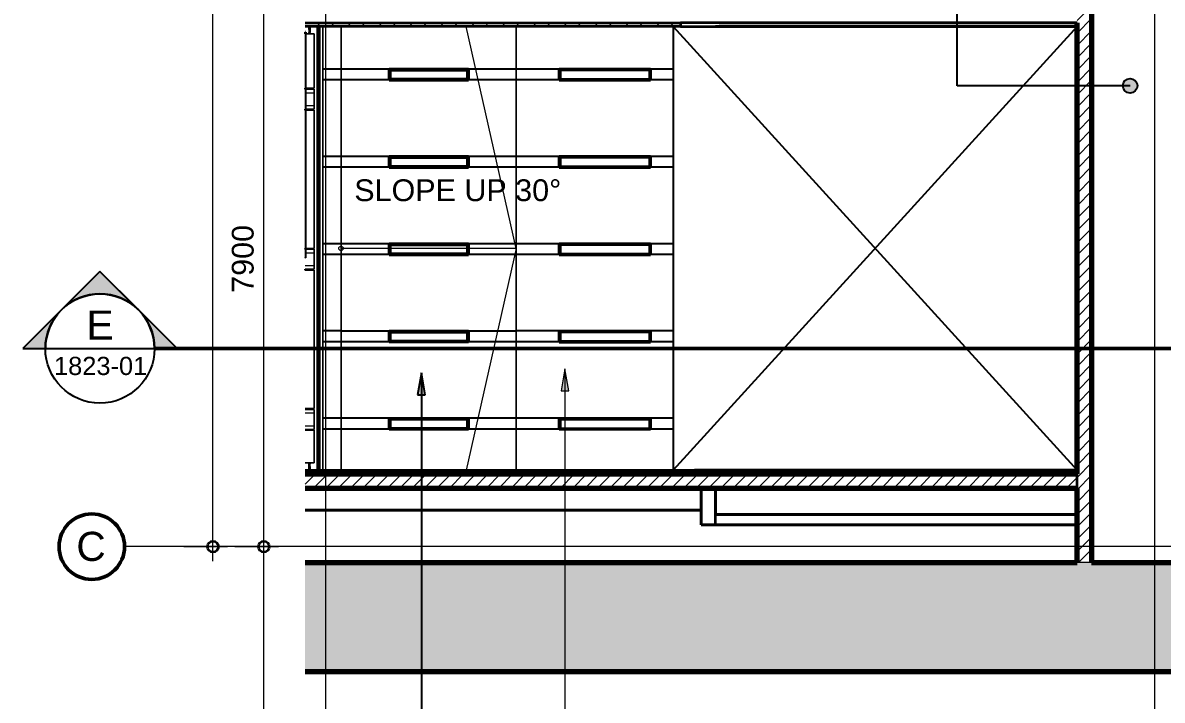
# Model space of a CAD drawing. Header units: millimetres. Extents: x -726048 to -647426, y -20687 to 18995.
# Drawn here: x -726048 to -710382, y -6431 to 2879 of the extents above; entities that cross this region are included whole.
import ezdxf

# ---------------------------------------------------------------- set-up
doc = ezdxf.new("R2010")
doc.units = ezdxf.units.MM
doc.linetypes.add('- SOM Dash 1_8_', pattern=[4.7625, 3.175, -1.5875])
doc.linetypes.add('DPA_Grid _ Level 100', pattern=[10, 5.5, -1.6, 1.3, -1.6])
for name, color, linetype, lineweight in [('_ _ A-DETL-OPENING', 1, 'Continuous', 25), ('A-ANNO-DIMS', 1, 'Continuous', 9), ('A-ANNO-DIMS-100', 1, 'Continuous', 9), ('A-ANNO-NOTE', 3, 'Continuous', 25), ('A-CLNG', 2, 'Continuous', 9), ('A-CLNG-PATT', 2, 'Continuous', 9), ('A-DETL-GENF', 2, 'Continuous', 35), ('A-DETL-THIN', 1, 'Continuous', 25), ('A-FLOR-E', 2, 'Continuous', 35), ('A-GLAZ-CURT', 2, 'Continuous', 9), ('A-ROOM-IDEN', 3, 'Continuous', 25), ('A-WALL', 5, 'Continuous', 35), ('A-WALL-FNSH', 2, 'Continuous', 35), ('A-WALL-PATT', 1, 'Continuous', 35), ('E-LITE-EQPM', 2, 'Continuous', 35), ('G-ANNO-SECL', 3, 'Continuous', 9), ('G-ANNO-TEXT', 3, 'Continuous', 9), ('I-WALL-E', 2, 'Continuous', 35), ('S-GRID', 251, 'Continuous', 9), ('S-GRID-IDEN', 3, 'Continuous', 50), ('WALL-E', 2, 'Continuous', 35)]:
    doc.layers.add(name, color=color, linetype=linetype, lineweight=lineweight)
doc.styles.add('Arial', font='arial.ttf', dxfattribs={"height": 400})
doc.styles.add('Arial_1', font='arial.ttf', dxfattribs={"height": 250})
doc.styles.add('Arial_2', font='arial.ttf', dxfattribs={"height": 300})
doc.dimstyles.new('DPA-DIM-3_0_C-C', dxfattribs={"dimscale": 304.8, "dimtxt": 306.07782, "dimasz": 0.492126, "dimexe": 0.656168, "dimexo": 0.0625, "dimgap": 0.164042, "dimtad": 1, "dimdec": 0, "dimzin": 0, "dimdsep": 46, "dimtxsty": 'Arial_2', "dimblk1": 'DOTBLANK', "dimblk2": 'DOTBLANK', "dimsah": 1, "dimcen": 0.09, "dimdle": 0.656168, "dimadec": 8, "dimazin": 0, "dimtfac": 1, "dimtdec": 4, "dimtix": 1, "dimtmove": 0, "dimatfit": 3, "dimfxl": 1.312336, "dimfxlon": 1, "dimtvp": 1, "dimtolj": 1, "dimtzin": 0, "dimarcsym": 2})
pattern_1 = [(45, (0, 0), (-212.13203, 212.13203), []), (135, (0, 0), (-212.13203, -212.13203), [])]
pattern_2 = [(45, (0, 0), (-84.852814, 84.852814), [])]

# ---------------------------------------------------------------- blocks, each defined once
blk = doc.blocks.new('DPA_CP_Metal Ceiling Panel - Vertical Panel with Gap-14195979-4253-01 ENLARGED CONCOURSE LEVEL - REFLECTED CEILING PLAN - SHEET 4')
at = {"layer": 'A-GLAZ-CURT'}
for p, q in [((-722166, 1679), (-722042, 1679)), ((-722042, 1679), (-722166, 1679)), ((-722166, 1679), (-722042, 1679)), ((-722042, -221), (-722042, 1679)), ((-722042, -221), (-722042, 1679)), ((-722042, 1679), (-722042, -221)), ((-722166, -221), (-722042, -221)), ((-722166, -221), (-722042, -221)), ((-722042, -221), (-722166, -221))]:
    blk.add_line(p, q, dxfattribs=at)
blk = doc.blocks.new('DPA_CP_Metal Ceiling Panel - Vertical Panel with Gap-14195993-4253-01 ENLARGED CONCOURSE LEVEL - REFLECTED CEILING PLAN - SHEET 4')
at = {"layer": 'A-GLAZ-CURT'}
for p, q in [((-722166, -2722), (-722042, -2722)), ((-722042, -2722), (-722166, -2722)), ((-722166, -2722), (-722042, -2722)), ((-722042, -3171), (-722042, -2722)), ((-722042, -3171), (-722042, -2722)), ((-722042, -2722), (-722042, -3171)), ((-722166, -3171), (-722042, -3171)), ((-722166, -3171), (-722042, -3171)), ((-722042, -3171), (-722166, -3171))]:
    blk.add_line(p, q, dxfattribs=at)
blk = doc.blocks.new('DPA_CP_Metal Ceiling Panel - Vertical Panel with Gap-14195960-4253-01 ENLARGED CONCOURSE LEVEL - REFLECTED CEILING PLAN - SHEET 4')
at = {"layer": 'A-GLAZ-CURT'}
for p, q in [((-722166, 2729), (-722042, 2729)), ((-722042, 2729), (-722166, 2729)), ((-722166, 2729), (-722042, 2729)), ((-722042, 1979), (-722042, 2729)), ((-722042, 1979), (-722042, 2729)), ((-722042, 2729), (-722042, 1979)), ((-722166, 1979), (-722042, 1979)), ((-722166, 1979), (-722042, 1979)), ((-722042, 1979), (-722166, 1979))]:
    blk.add_line(p, q, dxfattribs=at)
blk = doc.blocks.new('DPA_CP_Metal Ceiling Panel1 - Horizontal with Gap-15992252-4253-01 ENLARGED CONCOURSE LEVEL - REFLECTED CEILING PLAN - SHEET 4')
at = {"layer": 'A-GLAZ-CURT'}
for p, q in [((-722166, 1966), (-722042, 1966)), ((-722166, 1966), (-722042, 1966)), ((-722166, 1916), (-722042, 1916)), ((-722042, 1691), (-722042, 1966)), ((-722042, 1966), (-722042, 1691)), ((-722042, 1966), (-722042, 1691)), ((-722166, 1741), (-722042, 1741)), ((-722166, 1691), (-722042, 1691)), ((-722042, 1691), (-722166, 1691)), ((-722042, 1691), (-722166, 1691))]:
    blk.add_line(p, q, dxfattribs=at)
blk = doc.blocks.new('L1_1_FLUORESCENT W DISFUSSER - 1195L x 595W x 85H - 36W-17030651-4253-01 ENLARGED CONCOURSE LEVEL - REFLECTED CEILING PLAN - SHEET 4')
at = {"layer": 'E-LITE-EQPM'}
for p, q in [((-628.5, -75), (-628.5, 75)), ((-628.5, 75), (628.5, 75)), ((-628.5, 75), (-628.5, -75)), ((628.5, 75), (-628.5, 75)), ((-615.8, 62.3), (-615.8, -62.3)), ((615.8, 62.3), (-615.8, 62.3)), ((615.8, -62.3), (615.8, 62.3)), ((628.5, 75), (628.5, -75)), ((628.5, -75), (628.5, 75)), ((628.5, -75), (-628.5, -75)), ((-628.5, -75), (628.5, -75)), ((-615.8, -62.3), (615.8, -62.3))]:
    blk.add_line(p, q, dxfattribs=at)
blk = doc.blocks.new('L1_1_FLUORESCENT W DISFUSSER - 1195L x 595W x 85H - 36W-V3-4253-01 ENLARGED CONCOURSE LEVEL - REFLECTED CEILING PLAN - SHEET 4')
at = {"layer": 'E-LITE-EQPM'}
for p, q in [((-721009, 892), (-721009, 1042)), ((-721009, 1042), (-719921, 1042)), ((-719921, 1042), (-721009, 1042)), ((-721009, 1042), (-721009, 892)), ((-720998, 904), (-720998, 1029)), ((-720998, 1029), (-719932, 1029)), ((-719932, 1029), (-720998, 1029)), ((-720998, 1029), (-720998, 904)), ((-720998, 1029), (-720998, 904)), ((-719932, 1029), (-720998, 1029)), ((-719932, 1029), (-719932, 904)), ((-719932, 904), (-719932, 1029)), ((-719932, 904), (-719932, 1029)), ((-719921, 1042), (-719921, 892)), ((-719921, 892), (-719921, 1042)), ((-719921, 892), (-721009, 892)), ((-721009, 892), (-719921, 892)), ((-719932, 904), (-720998, 904)), ((-720998, 904), (-719932, 904)), ((-720998, 904), (-719932, 904))]:
    blk.add_line(p, q, dxfattribs=at)
blk = doc.blocks.new('Arrow-Stair_Ramp-Direction _EWP-Down_ - Arrow Stair Line-18593851-4253-01 ENLARGED CONCOURSE LEVEL - REFLECTED CEILING PLAN - SHEET 4')
at = {"layer": 'A-DETL-GENF', "lineweight": 9}
for q in [(1417, 3800), (-305, 750), (1418, -2300)]:
    blk.add_line((2105, 750), q, dxfattribs=at)
blk.add_circle((-305, 750), 30, dxfattribs=at)
blk = doc.blocks.new('Grid - 100 Scale-2291345-4253-01 ENLARGED CONCOURSE LEVEL - REFLECTED CEILING PLAN - SHEET 4')
at = {"layer": 'S-GRID-IDEN'}
blk.add_circle((0, 0), 4.5, dxfattribs=at)
blk = doc.blocks.new('Section - Section Head-531884-4253-01 ENLARGED CONCOURSE LEVEL - REFLECTED CEILING PLAN - SHEET 4')
at = {"layer": 'G-ANNO-SECL'}
h = blk.add_hatch(color=256, dxfattribs=at)
edge = h.paths.add_edge_path()
edge.add_line((-12.8, 5.3), (-7.5, 10.61))
edge.add_line((-7.5, 10.61), (-2.2, 5.3))
edge.add_arc((-7.5, 0), 7.5, 45, 135)
h = blk.add_hatch(color=256, dxfattribs=at)
edge = h.paths.add_edge_path()
edge.add_arc((-7.5, 0), 7.5, 0, 45)
edge.add_line((-2.2, 5.3), (3.11, 0))
edge.add_line((3.11, 0), (0, 0))
edge = h.paths.add_edge_path()
edge.add_line((-15, 0), (-18.11, 0))
edge.add_line((-18.11, 0), (-12.8, 5.3))
edge.add_arc((-7.5, 0), 7.5, 135, 180)
at = {"layer": 'G-ANNO-SECL', "lineweight": 25}
for p, q in [((-7.5, 10.61), (-18.11, 0)), ((-7.5, 10.61), (-12.8, 5.3)), ((3.11, 0), (-7.5, 10.61)), ((-2.2, 5.3), (-7.5, 10.61)), ((-12.8, 5.3), (-18.11, 0)), ((3.11, 0), (-2.2, 5.3)), ((-18.11, 0), (-15, 0)), ((-18.11, 0), (-15, 0)), ((0, 0), (3.11, 0)), ((0, 0), (3.11, 0))]:
    blk.add_line(p, q, dxfattribs=at)
blk.add_circle((-7.5, 0), 7.5, dxfattribs=at)
for start, end in [(45, 135), (135, 180), (0, 45)]:
    blk.add_arc((-7.5, 0), 7.5, start, end, dxfattribs=at)
blk = doc.blocks.new('DIMBLOCK7-4253-01 ENLARGED CONCOURSE LEVEL - REFLECTED CEILING PLAN - SHEET 4')
at = {"layer": 'A-ANNO-DIMS-100', "transparency": 16777216}
for p, q in [((-723434, -4521), (-723434, 12394)), ((-723834, 12194), (-723234, 12194)), ((-723434, 12194), (-723834, 12194)), ((-723834, -4321), (-723234, -4321)), ((-723434, -4321), (-723834, -4321))]:
    blk.add_line(p, q, dxfattribs=at)
at = {"layer": 'A-ANNO-DIMS-100', "lineweight": 35, "transparency": 16777216}
for centre in [(-723434, 12194), (-723434, -4321)]:
    blk.add_circle(centre, 75, dxfattribs=at)
at = {"layer": 'A-ANNO-DIMS-100', "color": 0, "transparency": 16777216, "insert": (-723874, 3360), "char_height": 300, "width": 1384.41, "attachment_point": 1, "rotation": 90, "line_spacing_factor": 0.941778, "style": 'Arial_2'}
blk.add_mtext('16515', dxfattribs=at)
blk = doc.blocks.new('_DotBlank')
at = {"color": 0, "linetype": 'ByBlock', "lineweight": -2}
blk.add_line((-0.5, 0), (-1, 0), dxfattribs=at)
blk.add_circle((0, 0), 0.5, dxfattribs=at)
blk = doc.blocks.new('DIMBLOCK9-4253-01 ENLARGED CONCOURSE LEVEL - REFLECTED CEILING PLAN - SHEET 4')
at = {"layer": 'A-ANNO-DIMS-100', "transparency": 16777216}
for p, q in [((-723134, -4321), (-722534, -4321)), ((-722734, -4321), (-723134, -4321)), ((-722734, -15796), (-722734, -4321)), ((-723134, -15796), (-722534, -15796)), ((-722734, -15796), (-723134, -15796))]:
    blk.add_line(p, q, dxfattribs=at)
at = {"layer": 'A-ANNO-DIMS-100', "lineweight": 35, "transparency": 16777216}
for centre in [(-722734, -4321), (-722734, -15796)]:
    blk.add_circle(centre, 75, dxfattribs=at)
at = {"layer": 'A-ANNO-DIMS-100', "color": 0, "transparency": 16777216, "insert": (-723174, -10635), "char_height": 300, "width": 1384.41, "attachment_point": 1, "rotation": 90, "line_spacing_factor": 0.941778, "style": 'Arial_2'}
blk.add_mtext('11475', dxfattribs=at)
blk = doc.blocks.new('DIMBLOCK10-4253-01 ENLARGED CONCOURSE LEVEL - REFLECTED CEILING PLAN - SHEET 4')
at = {"layer": 'A-ANNO-DIMS-100', "transparency": 16777216}
for p, q in [((-722734, -4321), (-722734, 3779)), ((-723134, 3579), (-722534, 3579)), ((-722734, 3579), (-723134, 3579)), ((-723134, -4321), (-722534, -4321)), ((-722734, -4321), (-723134, -4321))]:
    blk.add_line(p, q, dxfattribs=at)
at = {"layer": 'A-ANNO-DIMS-100', "lineweight": 35, "transparency": 16777216}
for centre in [(-722734, 3579), (-722734, -4321)]:
    blk.add_circle(centre, 75, dxfattribs=at)
at = {"layer": 'A-ANNO-DIMS-100', "color": 0, "transparency": 16777216, "insert": (-723174, -832), "char_height": 300, "width": 1107.53, "attachment_point": 1, "rotation": 90, "line_spacing_factor": 0.941778, "style": 'Arial_2'}
blk.add_mtext('7900', dxfattribs=at)

msp = doc.modelspace()

# ---------------------------------------------------------------- hatches: boundary and pattern name
at = {"layer": 'A-ANNO-NOTE'}
msp.add_hatch(color=256, dxfattribs=at).paths.add_polyline_path([(-720567, -1932.1), (-720619.9, -2232.1), (-720514.1, -2232.1)])
at = {"layer": 'A-CLNG-PATT', "lineweight": 25}
h = msp.add_hatch(dxfattribs=at)
h.set_pattern_fill('FP_10', color=256, style=0, pattern_type=2)
h.set_pattern_definition([(270, (-721672.6, -129833.5), (-3600, -2e-13), [1200, 0]), (270, (-718072.6, -129833.5), (-3600, -2e-13), [1200, 0]), (180, (-718072.6, -130958.5), (1e-13, 1200), [3600, 0]), (180, (-718072.6, -129908.5), (1e-13, 1200), [3600, 0])])
h.paths.add_polyline_path([(-721922.4, -3270.9), (-721672.6, -3270.9), (-721672.6, 2829), (-721922.4, 2829), (-721922.4, -1560.4)])
h = msp.add_hatch(dxfattribs=at)
h.set_pattern_fill('FP_7', color=256, style=0, pattern_type=2)
h.set_pattern_definition([(270, (-1277325.8, 740166.5), (-3117.691, -2e-13), [1200, 0]), (270, (-1274208, 740166.5), (-3117.691, -2e-13), [1200, 0]), (180, (-1274208.1, 739041.5), (1e-13, 1200), [3117.691, 0]), (180, (-1274208.1, 740091.5), (1e-13, 1200), [3117.691, 0])])
h.paths.add_polyline_path([(-721672.6, -3270.9), (-719263, -3270.9), (-719263, 2829), (-721672.6, 2829), (-721672.6, -1560.4)])
h = msp.add_hatch(dxfattribs=at)
h.set_pattern_fill('FP_5', color=256, style=0, pattern_type=2)
h.set_pattern_definition([(270, (-1569016.4, -851033.5), (-3600, -2e-13), [1200, 0]), (270, (-1565416.4, -851033.5), (-3600, -2e-13), [1200, 0]), (180, (-1565416.4, -852158.5), (1e-13, 1200), [3600, 0]), (180, (-1565416.4, -851108.5), (1e-13, 1200), [3600, 0])])
h.paths.add_polyline_path([(-717106, -3270.9), (-717106, 2829), (-719263, 2829), (-719263, -3270.9)])
at = {"layer": 'A-ROOM-IDEN'}
h = msp.add_hatch(color=256, dxfattribs=at)
edge = h.paths.add_edge_path()
edge.add_arc((-710823, 2013.4), 100, 0, 360)
at = {"layer": 'A-WALL-PATT', "lineweight": 9}
h = msp.add_hatch(dxfattribs=at)
h.set_pattern_fill('FP_2', color=256, style=0, pattern_type=2)
h.set_pattern_definition(pattern_2)
h.paths.add_polyline_path([(-711352.4, -4541), (-711352.4, 3919), (-711552.4, 3919), (-711552.4, -4541)])
h = msp.add_hatch(dxfattribs=at)
h.set_pattern_fill('FP_6', color=256, style=0, pattern_type=2)
h.set_pattern_definition(pattern_1)
h.paths.add_polyline_path([(-717106, 2829), (-717003.2, 2829), (-717003.2, 2879), (-722165.5, 2879), (-722165.5, 2829), (-717792.4, 2829)])
h = msp.add_hatch(dxfattribs=at)
h.set_pattern_fill('FP_6', color=256, style=0, pattern_type=2)
h.set_pattern_definition(pattern_1)
h.paths.add_polyline_path([(-716424.3, -3320.9), (-716424.3, -3270.9), (-722165.5, -3270.9), (-722165.5, -3320.9)])
h = msp.add_hatch(dxfattribs=at)
h.set_pattern_fill('FP_2', color=256, style=0, pattern_type=2)
h.set_pattern_definition(pattern_2)
h.paths.add_polyline_path([(-722165.5, -3520.9), (-711552.4, -3520.9), (-711552.4, -3320.9), (-722165.5, -3320.9), (-722165.5, -3452.1)])
h = msp.add_hatch(dxfattribs=at)
h.set_pattern_fill('FP_1', color=256, style=0, pattern_type=2)
h.set_pattern_definition([(50, (0, 0), (728.7365, -63.7558), [76.2, -838.2]), (355, (0, 0), (-140.9716, 764.2276), [60.96, -670.56]), (100.451, (60.7, -5.3), (587.77, 700.46675), [64.76, -712.36]), (46.184, (0, 203.2), (1084.3162, -168.171), [114.3, -1257.3]), (96.636, (90.4, 189.2), (949.6099, 989.7098), [97.14, -1068.54]), (351.184, (0, 203.2), (949.6206, 989.7012), [91.44, -1005.84]), (21, (101.6, 152.4), (606.45787, -409.06057), [76.2, -838.2]), (326, (101.6, 152.4), (247.20834, 736.7529), [60.96, -670.56]), (71.451, (152.14, 118.3), (853.66825, 327.6855), [64.76, -712.36]), (37.5, (0, 0), (12.35469, 338.22012), [33.528, -628.904, 33.528, -647.192, -673.1]), (37.5, (0, 0), (12.35469, 338.22012), [-1343.152, 33.528, -639.572]), (7.5, (0, 0), (267.27887, 400.72213), [33.528, -354.584, 33.528, -613.664, -256.54]), (7.5, (0, 0), (267.27887, 400.72213), [-1035.304, 33.528, -223.012]), (327.5, (-226.57, 0), (542.36333, -22.91534), [33.528, -220.472, 33.528, -758.952, -1051.56]), (327.5, (-226.57, 0), (542.36333, -22.91534), [-1046.48, 33.528, -1018.032]), (317.5, (-328.17, 0), (592.51696, 101.7071), [33.528, -296.672, 33.528, -492.76, -746.76]), (317.5, (-328.17, 0), (592.51696, 101.7071), [-856.488, 33.528, -713.232])])
h.paths.add_polyline_path([(-699137.4, -6041), (-699137.4, -4541), (-722165.5, -4541), (-722165.5, -6041), (-700299.6, -6041)])
at = {"layer": 'G-ANNO-TEXT'}
msp.add_hatch(color=7, dxfattribs=at).paths.add_polyline_path([(-718594.3, -1877.4), (-718647.2, -2177.4), (-718541.4, -2177.4)])

# ---------------------------------------------------------------- linework, layer by layer
at = {"layer": '_ _ A-DETL-OPENING'}
for p, q in [((-717106, 2829), (-711552.4, -3270.9)), ((-711552.4, 2829), (-717106, -3270.9)), ((-722165.5, 2735.6), (-722159, 2750)), ((-722165.5, 2750), (-722159, 2750)), ((-722159, 2750), (-722159, -350)), ((-722165.5, -335.5), (-722159, -350)), ((-722159, -350), (-722165.5, -350))]:
    msp.add_line(p, q, dxfattribs=at)
at = {"layer": 'A-ANNO-NOTE'}
for p, q in [((-720567, -1932.1), (-720619.9, -2232.1)), ((-720514.1, -2232.1), (-720567, -1932.1)), ((-720567, -1932.1), (-720567, -7582.7)), ((-720619.9, -2232.1), (-720514.1, -2232.1))]:
    msp.add_line(p, q, dxfattribs=at)
at = {"layer": 'A-CLNG'}
for p, q in [((-721672.6, 2829), (-721922.4, 2829)), ((-721922.4, 2829), (-721922.4, -3270.9)), ((-721922.4, -3270.9), (-721922.4, 2829)), ((-721922.4, 2829), (-721672.6, 2829)), ((-721672.6, 2829), (-721672.6, -3270.9)), ((-721672.6, -3270.9), (-721672.6, 2829)), ((-721672.6, -3270.9), (-721672.6, 2829)), ((-721672.6, 2829), (-721672.6, -3270.9)), ((-716826, 2829), (-719263, 2829)), ((-719263, 2829), (-719263, -3270.9)), ((-719263, -3270.9), (-719263, 2829)), ((-719263, 2829), (-716826, 2829)), ((-719263, -3270.9), (-719263, 2829)), ((-719263, 2829), (-719263, -3270.9)), ((-721922.4, -3270.9), (-721672.6, -3270.9)), ((-721672.6, -3270.9), (-721922.4, -3270.9)), ((-721672.6, -3270.9), (-719263, -3270.9)), ((-719263, -3270.9), (-721672.6, -3270.9)), ((-719263, -3270.9), (-716826, -3270.9)), ((-716826, -3270.9), (-719263, -3270.9))]:
    msp.add_line(p, q, dxfattribs=at)
at = {"layer": 'A-DETL-THIN'}
for p, q in [((-711552.4, 2829), (-717106, 2829)), ((-717106, 2829), (-717106, -3270.9)), ((-711552.4, -3270.9), (-711552.4, 2829)), ((-717106, -3270.9), (-711552.4, -3270.9))]:
    msp.add_line(p, q, dxfattribs=at)
at = {"layer": 'A-FLOR-E'}
for p, q in [((-711352.4, -4541), (-711352.4, 3079)), ((-711352.4, 3079), (-711352.4, -4541)), ((-716722.4, -3520.9), (-716722.4, -3821)), ((-716722.4, -3821), (-716722.4, -3520.9)), ((-716722.4, -3821), (-722165.5, -3821)), ((-722165.5, -3821), (-716722.4, -3821)), ((-697637.4, -4541), (-711352.4, -4541)), ((-711352.4, -4541), (-697637.4, -4541))]:
    msp.add_line(p, q, dxfattribs=at)
at = {"layer": 'A-ROOM-IDEN'}
for p, q in [((-713201, 2013.4), (-713201, 12181.8)), ((-710823, 2013.4), (-713201, 2013.4))]:
    msp.add_line(p, q, dxfattribs=at)
msp.add_circle((-710823, 2013.4), 100, dxfattribs=at)
at = {"layer": 'A-WALL', "color": 7, "lineweight": 70}
for p, q in [((-711352.4, 3919), (-711352.4, -4541)), ((-711552.4, -3320.9), (-711552.4, 2879)), ((-716424.3, -3320.9), (-722165.5, -3320.9)), ((-722165.5, -3320.9), (-716424.3, -3320.9)), ((-716424.3, -3320.9), (-716424.3, -3290.9)), ((-716424.3, -3290.9), (-715588.3, -3290.9)), ((-716424.3, -3320.9), (-711552.4, -3320.9)), ((-715588.3, -3320.9), (-716424.3, -3320.9)), ((-715588.3, -3290.9), (-715588.3, -3320.9)), ((-711552.4, -3520.9), (-722165.5, -3520.9)), ((-711552.4, -4541), (-711552.4, -3520.9)), ((-722165.5, -4541), (-711552.4, -4541)), ((-711352.4, -4541), (-699137.4, -4541)), ((-699137.4, -6041), (-722165.5, -6041))]:
    msp.add_line(p, q, dxfattribs=at)
at = {"layer": 'A-WALL', "lineweight": 9}
msp.add_line((-711352.4, -4541), (-711552.4, -4541), dxfattribs=at)
at = {"layer": 'A-WALL-FNSH', "color": 250}
for p, q in [((-722165.5, 2879), (-717003.2, 2879)), ((-717003.2, 2829), (-722165.5, 2829)), ((-717003.2, 2879), (-717003.2, 2829)), ((-722165.5, -3270.9), (-716424.3, -3270.9)), ((-716424.3, -3270.9), (-716424.3, -3320.9)), ((-716424.3, -3290.9), (-716424.3, -3270.9)), ((-716424.3, -3270.9), (-715588.3, -3270.9)), ((-715588.3, -3270.9), (-715588.3, -3290.9))]:
    msp.add_line(p, q, dxfattribs=at)
at = {"layer": 'G-ANNO-SECL', "lineweight": 25}
msp.add_line((-725737.1, -1598.3), (-724237.1, -1598.3), dxfattribs=at)
at = {"layer": 'G-ANNO-SECL', "linetype": 'DPA_Grid _ Level 100', "lineweight": 50}
msp.add_line((-724237.1, -1598.3), (-650372, -1598.3), dxfattribs=at)
at = {"layer": 'G-ANNO-TEXT', "color": 10}
for p, q in [((-718594.3, -1877.4), (-718647.2, -2177.4)), ((-718541.4, -2177.4), (-718594.3, -1877.4)), ((-718594.3, -1877.4), (-718594.3, -7605.4)), ((-718647.2, -2177.4), (-718541.4, -2177.4))]:
    msp.add_line(p, q, dxfattribs=at)
at = {"layer": 'I-WALL-E', "color": 55, "linetype": '- SOM Dash 1_8_'}
for p, q in [((-722107.4, 2829), (-722107.4, 2729)), ((-722107.4, 2729), (-722107.4, 2829)), ((-722107.4, 1978.8), (-722107.4, 1966.3)), ((-722107.4, 1966.3), (-722107.4, 1978.8)), ((-722107.4, 1691.3), (-722107.4, 1678.8)), ((-722107.4, 1678.8), (-722107.4, 1691.3)), ((-722107.4, -221.2), (-722107.4, -233.7)), ((-722107.4, -233.7), (-722107.4, -221.2)), ((-722107.4, -508.7), (-722107.4, -521.2)), ((-722107.4, -521.2), (-722107.4, -508.7)), ((-722107.4, -2421.2), (-722107.4, -2433.7)), ((-722107.4, -2433.7), (-722107.4, -2421.2)), ((-722107.4, -2708.7), (-722107.4, -2721.6)), ((-722107.4, -2721.6), (-722107.4, -2708.7)), ((-722107.4, -3170.9), (-722107.4, -3270.9)), ((-722107.4, -3270.9), (-722107.4, -3170.9))]:
    msp.add_line(p, q, dxfattribs=at)
at = {"layer": 'I-WALL-E'}
for p, q in [((-721992.4, 2829), (-721992.4, -3270.9)), ((-721992.4, -3270.9), (-721992.4, 2829)), ((-721992.4, 2829), (-721972.4, 2829)), ((-721972.4, 2829), (-721972.4, -3270.9)), ((-721972.4, -3270.9), (-721972.4, 2829)), ((-721972.4, -3270.9), (-721992.4, -3270.9)), ((-713121.7, -3270.9), (-715588.3, -3270.9)), ((-711552.4, -3270.9), (-713121.7, -3270.9)), ((-713121.7, -3320.9), (-713121.7, -3270.9)), ((-716522.4, -3320.9), (-711552.4, -3320.9)), ((-711552.4, -3320.9), (-716522.4, -3320.9)), ((-715588.3, -3320.9), (-713121.7, -3320.9)), ((-713121.7, -3320.9), (-711552.4, -3320.9))]:
    msp.add_line(p, q, dxfattribs=at)
at = {"layer": 'S-GRID', "linetype": 'DPA_Grid _ Level 100'}
for p, q in [((-721882.4, -20129.6), (-721882.4, 18020.9)), ((-710482.4, -20129.6), (-710482.4, 18020.9)), ((-652322.4, -4321), (-724648.9, -4321))]:
    msp.add_line(p, q, dxfattribs=at)
at = {"layer": 'WALL-E'}
for p, q in [((-711552.4, 2879), (-717003.2, 2879)), ((-717003.2, 2829), (-711552.4, 2829)), ((-716522.4, 2829), (-716472.4, 2829)), ((-716472.4, 2829), (-716522.4, 2829)), ((-716522.4, 2829), (-716472.4, 2829)), ((-716472.4, 2829), (-716522.4, 2829)), ((-716472.4, 2879), (-715582.3, 2879)), ((-715582.3, 2879), (-716472.4, 2879)), ((-716472.4, 2829), (-715582.3, 2829)), ((-715582.3, 2829), (-716472.4, 2829)), ((-715582.3, 2879), (-714382.3, 2879)), ((-714382.3, 2879), (-715582.3, 2879)), ((-715582.3, 2829), (-714382.3, 2829)), ((-714382.3, 2829), (-715582.3, 2829)), ((-714382.3, 2879), (-713182.3, 2879)), ((-713182.3, 2879), (-714382.3, 2879)), ((-714382.3, 2829), (-713182.3, 2829)), ((-713182.3, 2829), (-714382.3, 2829)), ((-713182.3, 2879), (-711982.3, 2879)), ((-711982.3, 2879), (-713182.3, 2879)), ((-713182.3, 2829), (-711982.3, 2829)), ((-711982.3, 2829), (-713182.3, 2829)), ((-711982.3, 2879), (-711552.4, 2879)), ((-711552.4, 2879), (-711982.3, 2879)), ((-711982.3, 2829), (-711552.4, 2829)), ((-711552.4, 2829), (-711982.3, 2829)), ((-722165.5, 2749), (-722159, 2749)), ((-722159, 2749), (-722165.5, 2749)), ((-722159, 2749), (-722159, 2729)), ((-722159, 2729), (-722159, 2749)), ((-722159, 1978.8), (-722159, 1966.3)), ((-722159, 1966.3), (-722159, 1978.8)), ((-722159, 1691.3), (-722159, 1678.8)), ((-722159, 1678.8), (-722159, 1691.3)), ((-722159, -221.2), (-722159, -233.7)), ((-722159, -233.7), (-722159, -221.2)), ((-722159, -508.7), (-722159, -521.2)), ((-722159, -521.2), (-722159, -508.7)), ((-711552.4, -3270.9), (-716813.6, -3270.9)), ((-716813.6, -3270.9), (-716522.4, -3270.9)), ((-716522.4, -3270.9), (-716472.4, -3270.9)), ((-716472.4, -3270.9), (-716522.4, -3270.9)), ((-716472.4, -3270.9), (-711552.4, -3270.9)), ((-713459.1, -3270.9), (-716424.3, -3270.9)), ((-711552.4, -3270.9), (-713459.1, -3270.9)), ((-716522.4, -3320.9), (-716813.6, -3320.9)), ((-716813.6, -3320.9), (-711552.4, -3320.9)), ((-711552.4, -3320.9), (-716522.4, -3320.9)), ((-716472.4, -3320.9), (-716522.4, -3320.9)), ((-716472.4, -3320.9), (-716522.4, -3320.9)), ((-716424.3, -3320.9), (-713459.1, -3320.9)), ((-713459.1, -3320.9), (-711552.4, -3320.9)), ((-711552.4, -3520.9), (-711552.4, -3320.9)), ((-716722.4, -3821), (-716722.4, -3520.9)), ((-716722.4, -3520.9), (-716722.4, -4021)), ((-716522.4, -4021), (-716522.4, -3520.9)), ((-716522.4, -3520.9), (-716522.4, -3881)), ((-716722.4, -4021), (-716722.4, -3821)), ((-711552.4, -3881), (-716524, -3881)), ((-716524, -4021), (-716524, -3881)), ((-716522.4, -3881), (-711552.4, -3881)), ((-716522.4, -4021), (-716722.4, -4021)), ((-716722.4, -4021), (-716522.4, -4021)), ((-716524, -4021), (-711552.4, -4021)), ((-711552.4, -4021), (-716524, -4021))]:
    msp.add_line(p, q, dxfattribs=at)

# ---------------------------------------------------------------- block references
at = {"layer": 'A-DETL-GENF'}
msp.add_blockref('Arrow-Stair_Ramp-Direction _EWP-Down_ - Arrow Stair Line-18593851-4253-01 ENLARGED CONCOURSE LEVEL - REFLECTED CEILING PLAN - SHEET 4', (-721367.8, -971), dxfattribs=at)
at = {"layer": 'A-GLAZ-CURT'}
for name, p in [('DPA_CP_Metal Ceiling Panel - Vertical Panel with Gap-14195960-4253-01 ENLARGED CONCOURSE LEVEL - REFLECTED CEILING PLAN - SHEET 4', (0, 0)), ('DPA_CP_Metal Ceiling Panel1 - Horizontal with Gap-15992252-4253-01 ENLARGED CONCOURSE LEVEL - REFLECTED CEILING PLAN - SHEET 4', (0, 0)), ('DPA_CP_Metal Ceiling Panel - Vertical Panel with Gap-14195979-4253-01 ENLARGED CONCOURSE LEVEL - REFLECTED CEILING PLAN - SHEET 4', (0, 0)), ('DPA_CP_Metal Ceiling Panel1 - Horizontal with Gap-15992252-4253-01 ENLARGED CONCOURSE LEVEL - REFLECTED CEILING PLAN - SHEET 4', (0, -2200)), ('DPA_CP_Metal Ceiling Panel - Vertical Panel with Gap-14195979-4253-01 ENLARGED CONCOURSE LEVEL - REFLECTED CEILING PLAN - SHEET 4', (0, -2200)), ('DPA_CP_Metal Ceiling Panel1 - Horizontal with Gap-15992252-4253-01 ENLARGED CONCOURSE LEVEL - REFLECTED CEILING PLAN - SHEET 4', (0, -4400)), ('DPA_CP_Metal Ceiling Panel - Vertical Panel with Gap-14195993-4253-01 ENLARGED CONCOURSE LEVEL - REFLECTED CEILING PLAN - SHEET 4', (0, 0))]:
    msp.add_blockref(name, p, dxfattribs=at)
at = {"layer": 'E-LITE-EQPM'}
for p in [(0, 1200), (0, 0), (0, -1200), (0, -2400), (0, -3600)]:
    msp.add_blockref('L1_1_FLUORESCENT W DISFUSSER - 1195L x 595W x 85H - 36W-V3-4253-01 ENLARGED CONCOURSE LEVEL - REFLECTED CEILING PLAN - SHEET 4', p, dxfattribs=at)
at = {"layer": 'E-LITE-EQPM', "rotation": 180}
for p in [(-718044.5, 2166.5), (-718044.5, 966.5), (-718044.5, -233.5), (-718044.5, -1433.5), (-718044.5, -2633.5)]:
    msp.add_blockref('L1_1_FLUORESCENT W DISFUSSER - 1195L x 595W x 85H - 36W-17030651-4253-01 ENLARGED CONCOURSE LEVEL - REFLECTED CEILING PLAN - SHEET 4', p, dxfattribs=at)
at = {"layer": 'G-ANNO-SECL', "lineweight": 25, "xscale": 99.99999999999993, "yscale": 99.99999999999993, "zscale": 99.99999999999993}
msp.add_blockref('Section - Section Head-531884-4253-01 ENLARGED CONCOURSE LEVEL - REFLECTED CEILING PLAN - SHEET 4', (-724237.1, -1598.3), dxfattribs=at)
at = {"layer": 'S-GRID-IDEN', "xscale": 99.99999999999993, "yscale": 99.99999999999993, "zscale": 99.99999999999993, "rotation": 89.9999999999998}
msp.add_blockref('Grid - 100 Scale-2291345-4253-01 ENLARGED CONCOURSE LEVEL - REFLECTED CEILING PLAN - SHEET 4', (-725098.9, -4321), dxfattribs=at)

# ---------------------------------------------------------------- texts
at = {"layer": 'G-ANNO-SECL', "lineweight": 25, "attachment_point": 1}
for s, insert, char_height, width, style in [('E', (-725172, -1076.3), 400, 456.962, 'Arial'), ('1823-01', (-725618.5, -1712.1), 250, 1539.24, 'Arial_1')]:
    msp.add_mtext(s, dxfattribs=dict(at, insert=insert, char_height=char_height, width=width, style=style))
at = {"layer": 'G-ANNO-TEXT', "color": 7, "insert": (-721490.2, 727.7), "char_height": 300, "width": 3511.391, "attachment_point": 1, "style": 'Arial_2'}
msp.add_mtext('SLOPE UP 30°', dxfattribs=at)
at = {"layer": 'S-GRID-IDEN', "lineweight": 9, "insert": (-725311.6, -4117.1), "char_height": 400, "width": 489.029, "attachment_point": 1, "style": 'Arial'}
msp.add_mtext('C', dxfattribs=at)

# ---------------------------------------------------------------- dimensions: what is measured, and where the dimension line sits
at = {"layer": 'A-ANNO-DIMS'}
for base, p1, p2, override, picture, middle in [((-723434.2, 12194), (-723834.2, -4321), (-723834.2, 12194), {"dimpost": '<>', "dimfxl": 16515.002991}, 'DIMBLOCK7-4253-01 ENLARGED CONCOURSE LEVEL - REFLECTED CEILING PLAN - SHEET 4', (-723637.3, 3936.5)), ((-722734.2, 3579), (-723134.2, -4321), (-723134.2, 3579), {"dimpost": '<>', "dimfxl": 7900.002995}, 'DIMBLOCK10-4253-01 ENLARGED CONCOURSE LEVEL - REFLECTED CEILING PLAN - SHEET 4', (-722937.3, -371)), ((-722734.2, -4321), (-723134.2, -15796), (-723134.2, -4321), {"dimpost": '<>', "dimfxl": 11474.997005}, 'DIMBLOCK9-4253-01 ENLARGED CONCOURSE LEVEL - REFLECTED CEILING PLAN - SHEET 4', (-722937.3, -10058.5))]:
    dim = msp.add_linear_dim(base=base, p1=p1, p2=p2, angle=90, dimstyle='DPA-DIM-3_0_C-C', override=override, dxfattribs=at)
    dim.commit()
    dim.dimension.update_dxf_attribs({"geometry": picture, "text_midpoint": middle})

doc.saveas('drawing.dxf')
